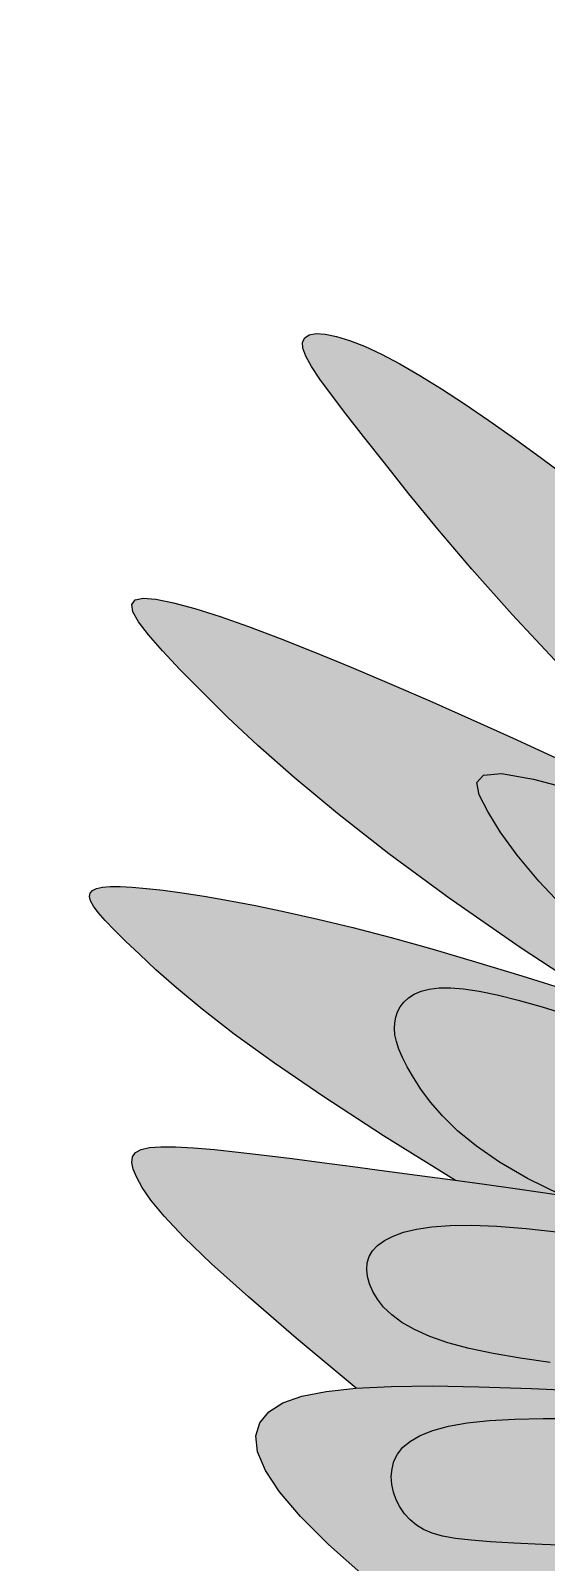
# Model space of a CAD drawing. Header units: millimetres. Extents: x 471 to 1044, y 7 to 541.
# Drawn here: x 493.9 to 499.13, y 207.8 to 223.34 of the extents above; entities that cross this region are included whole.
import ezdxf

# ---------------------------------------------------------------- set-up
doc = ezdxf.new("R2010")
doc.units = ezdxf.units.MM
for name, color, linetype in [('Images', 7, 'Continuous'), ('magpie', 4, 'Continuous'), ('magpiefill', 3, 'Continuous')]:
    doc.layers.add(name, color=color, linetype=linetype)
picture_1 = doc.add_image_def('image6.png', size_in_pixel=(273, 248))

msp = doc.modelspace()

# ---------------------------------------------------------------- hatches: boundary and pattern name
at = {"layer": 'magpiefill'}
h = msp.add_hatch(color=253, dxfattribs=at)
h.dxf.hatch_style = 1
h.paths.add_polyline_path([(499.6721455028729, 218.5633102528982), (499.3720841354058, 218.788559378425), (499.0847926272608, 219.0005804020921), (498.8100736580896, 219.1991199388984), (498.5485197520387, 219.3832734841619), (498.3007234332549, 219.5521365332004), (498.0672772258847, 219.7048045813322), (497.8487736540749, 219.8403731238752), (497.6458052419722, 219.9579376561474), (497.4589645137232, 220.0565936734668), (497.2889283885059, 220.1356735649866), (497.1367113656244, 220.1954572951998), (497.003412339414, 220.2364617224347), (496.89013020421, 220.2592037050194), (496.7979638543479, 220.2642001012823), (496.7280121841631, 220.2519677695513), (496.6813740879909, 220.2230235681548), (496.6591484601667, 220.1778843554209), (496.6624323976438, 220.1163975824575), (496.6923158078471, 220.0357330714916), (496.7498868008193, 219.9323912375295), (496.8362334866033, 219.802872495578), (496.9524439752418, 219.6436772606433), (497.0996063767777, 219.4513059477324), (497.2788088012537, 219.2222589718514), (497.4911393587126, 218.9530367480072), (497.7391224025434, 218.6402929397543), (498.0310272595204, 218.2812942048394), (498.3765594997639, 217.8734604495576), (498.7854246933942, 217.4142115802038), (499.2673284105319, 216.9009675030729), (499.8319762212973, 216.33114812446), (500.4890736958108, 215.7021733506597), (501.2483264041927, 215.0114630879672), (501.3623693903988, 214.9569659334935), (501.7744661999172, 214.7584195202118), (502.1861184382384, 214.5582734624026), (502.3364089505489, 214.4844809515949), (502.0112859236516, 214.9148492361744), (501.7108989234684, 215.3040381645558), (501.4353724446685, 215.6541048369195), (501.1848309819208, 215.967106353445), (500.9593990298943, 216.2450998143127), (500.7592010832581, 216.4901423197024), (500.5843616366813, 216.7042909697941), (500.4350051848327, 216.8896028647682), (500.3111021024719, 217.0481378632314), (500.2120062847189, 217.1819668575003), (500.1369175067844, 217.2931634983184), (500.0850355438789, 217.3838014364293), (500.0555601712128, 217.4559543225766), (500.0476911639968, 217.5116958075038), (500.0606282974412, 217.5530995419545), (500.0935713467567, 217.5822391766724), (500.1506431643211, 217.5975017258613), (500.2556589111815, 217.5825276575667), (500.4373568255523, 217.517270803295), (500.7244751456481, 217.381684994552), (501.145752109683, 217.1557240628437), (501.7299259558717, 216.8193418396762), (502.4563250875204, 216.3822249474412), (501.9563004171903, 216.7795749234741), (501.497281561456, 217.1433324235142), (501.0751219774929, 217.4764996609642), (500.6856751224772, 217.7820788492256), (500.3247944535846, 218.0630722017004), (499.9883334279912, 218.3224819317907)])
h = msp.add_hatch(color=253, dxfattribs=at)
h.dxf.hatch_style = 1
h.paths.add_polyline_path([(499.2286932017525, 215.9618144646469), (498.7954888701489, 216.1603116668868), (498.367738008045, 216.3535951416807), (497.9489379514828, 216.5396504841717), (497.5425860365042, 216.7164632895027), (497.1521795991512, 216.8820191528168), (496.7812554902881, 217.0343431689988), (496.4335086200687, 217.1716184319005), (496.1126734134694, 217.2920675351155), (495.8224842954663, 217.3939130722374), (495.5666756910357, 217.4753776368598), (495.3489820251539, 217.5346838225764), (495.1731377227972, 217.5700542229808), (495.0428772089418, 217.5797114316663), (494.9610556384256, 217.5620952814915), (494.9270110855333, 217.5165145623726), (494.939202354411, 217.4424953034911), (494.996088249205, 217.3395635340277), (495.0961275740616, 217.2072452831639), (495.237779133127, 217.0450665800807), (495.4195017305474, 216.8525534539592), (495.6397541704691, 216.6292319339807), (495.8991403079432, 216.374261606628), (496.2068442016401, 216.0853362875907), (496.5741949611352, 215.7597833498608), (497.0125216960038, 215.3949301664295), (497.5331535158212, 214.9881041102885), (498.1474195301627, 214.5366325544294), (498.8666488486036, 214.0378428718438), (499.7021705807193, 213.4890624355233), (499.9041751883298, 213.4238627170203), (500.452272656321, 213.2430705387532), (501.0248514496845, 213.0507844423749), (501.203591236518, 212.9898635625066), (500.6100932614207, 213.3781819691845), (500.1064959524891, 213.7461230019074), (499.6850372210909, 214.0917225345751), (499.3379549785932, 214.4130164410869), (499.0574871363639, 214.7080405953427), (498.8358716057704, 214.9748308712417), (498.6653462981802, 215.2114231426839), (498.5381491249608, 215.4158532835684), (498.4523031640238, 215.5850230917089), (498.4289721594572, 215.711298060574), (498.495105021893, 215.7859096075459), (498.6776506619631, 215.8000891500071), (499.0035579902996, 215.7450681053398), (499.4997759175345, 215.6120778909265), (500.1932533542998, 215.3923499241496), (501.110939211228, 215.0771156223911), (500.9471309085262, 215.1553938810845), (500.5260536531429, 215.355184541821), (500.0974729292915, 215.557236497257), (499.663853666814, 215.760117939818)])
h = msp.add_hatch(color=255, dxfattribs=at)
h.dxf.hatch_style = 1
h.paths.add_polyline_path([(500.1064959524891, 213.7461230019074), (500.6100932614207, 213.3781819691845), (501.203591236518, 212.9898635625066), (501.6211706108167, 212.8475376520429), (502.2390101724297, 212.634081346364), (502.8702341285007, 212.4120385217418), (503.5052274633224, 212.1832501290292), (504.1343751611877, 211.9495571190793), (504.7480622063896, 211.7128004427448), (505.336673583221, 211.4748210508786), (505.8905942759747, 211.2374598943337), (506.4002092689436, 211.002557923963), (506.7231205265336, 211.002557923963), (506.9814478203364, 211.0671076299263), (507.110612894129, 211.2607567478169), (507.1975275989327, 211.8688638316062), (506.8981176257614, 212.061346017275), (506.5200291883276, 212.2902516376144), (506.1125772137864, 212.5258110706123), (505.6828291140873, 212.7654144243737), (505.2378523011792, 213.0064518070043), (504.7847141870113, 213.2463133266094), (504.3304821835329, 213.4823890912942), (503.8822237026931, 213.7120692091644), (503.4453787375901, 213.9334256334469), (503.018877605918, 214.1472576978566), (502.6000232065198, 214.3550465812297), (502.1861184382385, 214.5582734624026), (501.7744661999171, 214.7584195202118), (501.3623693903987, 214.9569659334936), (501.1109392112281, 215.0771156223911), (500.1932533542998, 215.3923499241496), (499.4997759175345, 215.6120778909265), (499.0035579902996, 215.7450681053398), (498.6776506619631, 215.8000891500071), (498.495105021893, 215.7859096075459), (498.4289721594572, 215.711298060574), (498.4523031640238, 215.5850230917089), (498.5381491249608, 215.4158532835684), (498.6653462981802, 215.2114231426839), (498.8358716057704, 214.9748308712417), (499.0574871363639, 214.7080405953427), (499.3379549785932, 214.4130164410869), (499.6850372210909, 214.0917225345751)])
h = msp.add_hatch(color=253, dxfattribs=at)
h.dxf.hatch_style = 1
h.paths.add_polyline_path([(498.4141803126256, 213.8919435015786), (497.9714177221595, 214.0214277658252), (497.5568412450838, 214.136751991173), (497.1709991886791, 214.237639690918), (496.813669258934, 214.3248413281719), (496.4844365115141, 214.3993641035004), (496.182886002085, 214.4622152174688), (495.9086027863121, 214.5144018706424), (495.6611719198613, 214.5569312635869), (495.4401784583978, 214.5908105968678), (495.2452074575875, 214.6170470710504), (495.0757155429124, 214.6364800199393), (494.9306456191205, 214.6492773102954), (494.8088121607762, 214.6554389421187), (494.7090296424441, 214.6549649154093), (494.6301125386887, 214.6478552301671), (494.5708753240744, 214.6341098863921), (494.5301324731659, 214.6137288840844), (494.5066984605276, 214.5867122232438), (494.4997878759229, 214.5527389832176), (494.5102157699117, 214.5102045607412), (494.5391973082527, 214.457183431897), (494.5879476567046, 214.3917500727678), (494.6576819810261, 214.311978959436), (494.7496154469761, 214.2159445679843), (494.8649632203131, 214.1017213744952), (495.004940466796, 213.9673838550512), (495.1728188753422, 213.8104919433209), (495.3800962275047, 213.6265474033181), (495.6403268279951, 213.410537456642), (495.967064981525, 213.157449324892), (496.373864992806, 212.8622702296677), (496.8742811665498, 212.5199873925685), (497.4818678074681, 212.125588035194), (498.2094309013638, 211.6745233117761), (498.5042731744018, 211.6345153146878), (498.8625122905515, 211.5848664239767), (499.2342664787759, 211.5318997039993), (499.277674813155, 211.5255104521356), (498.9397699789429, 211.6937490227571), (498.6568018946267, 211.859576527409), (498.4229022877324, 212.0214668619001), (498.232202885786, 212.1778939220392), (498.0788354163138, 212.3273316036351), (497.9569316068419, 212.4682538024965), (497.8606231848962, 212.5991344144323), (497.7840418780031, 212.7184473352514), (497.7221552513438, 212.8251648841253), (497.6732742207211, 212.9202530736773), (497.6365455395932, 213.0051763398936), (497.6111159614179, 213.0813991187606), (497.5961322396535, 213.1503858462643), (497.5907411277578, 213.2136009583912), (497.594089379189, 213.2725088911271), (497.6053237474052, 213.3285740804583), (497.6239170594007, 213.3828216308801), (497.6506464363157, 213.4345193209222), (497.6866150728268, 213.4824955976237), (497.7329261636106, 213.5255789080231), (497.7906829033435, 213.5625976991594), (497.8609884867021, 213.5923804180715), (497.944946108363, 213.613755511798), (498.0436589630028, 213.6255514273778), (498.1586137754274, 213.6266152770377), (498.2928313909609, 213.6158688337571), (498.449716185057, 213.5922525357032), (498.6326725331692, 213.554706821043), (498.8451048107509, 213.502172127944), (499.0904173932559, 213.4335888945733), (499.3720146561376, 213.3478975590983), (499.6933009748496, 213.2440385596861), (500.0623347828497, 213.1190184006786), (500.5057907456118, 212.9621078511156), (501.054997586614, 212.7606437462113), (501.7412840293346, 212.5019629211801), (502.5959787972517, 212.1734022112364), (503.6504106138434, 211.7622984515945), (504.9359082025879, 211.2559884774686), (506.4838002869633, 210.6418091240732), (506.4647903789485, 210.6798093941454), (506.4002092689436, 211.002557923963), (505.8905942759747, 211.2374598943337), (505.3366735832209, 211.4748210508786), (504.7480622063896, 211.7128004427448), (504.1343751611877, 211.9495571190793), (503.5052274633224, 212.1832501290292), (502.8702341285007, 212.4120385217418), (502.2390101724298, 212.634081346364), (501.6211706108166, 212.8475376520429), (501.0248514496845, 213.0507844423749), (500.4522726563211, 213.2430705387532), (499.9041751883298, 213.4238627170203), (499.3813000033144, 213.5926277530186), (498.8843880588785, 213.7488324225905)])
h = msp.add_hatch(color=255, dxfattribs=at)
h.dxf.hatch_style = 1
h.paths.add_polyline_path([(500.0623347828497, 213.1190184006786), (499.6933009748496, 213.2440385596861), (499.3720146561376, 213.3478975590983), (499.0904173932559, 213.4335888945733), (498.8451048107509, 213.502172127944), (498.6326725331692, 213.554706821043), (498.449716185057, 213.5922525357032), (498.2928313909609, 213.6158688337571), (498.1586137754274, 213.6266152770377), (498.0436589630028, 213.6255514273778), (497.944946108363, 213.613755511798), (497.8609884867021, 213.5923804180715), (497.7906829033435, 213.5625976991594), (497.7329261636106, 213.5255789080231), (497.6866150728268, 213.4824955976237), (497.6506464363157, 213.4345193209222), (497.6239170594007, 213.3828216308801), (497.6053237474052, 213.3285740804583), (497.594089379189, 213.2725088911271), (497.5907411277578, 213.2136009583912), (497.5961322396535, 213.1503858462643), (497.6111159614179, 213.0813991187606), (497.6365455395932, 213.0051763398936), (497.6732742207211, 212.9202530736773), (497.7221552513438, 212.8251648841253), (497.7840418780031, 212.7184473352514), (497.8606231848962, 212.5991344144323), (497.9569316068419, 212.4682538024965), (498.0788354163138, 212.3273316036351), (498.232202885786, 212.1778939220392), (498.4229022877324, 212.0214668619001), (498.6568018946267, 211.859576527409), (498.9397699789429, 211.6937490227571), (499.277674813155, 211.5255104521356), (499.8329209928328, 211.4437840339472), (500.4501807431716, 211.3459828757743), (500.8939807152256, 211.2729659428674), (501.3516217625279, 211.1950611153291), (501.8156053813421, 211.1135422048721), (502.2784330679318, 211.0296830232091), (502.7326063185606, 210.944757382053), (503.3987005304826, 210.8159269134736), (504.136256652976, 210.6610282410369), (504.6368148930919, 210.5451475302175), (504.9424083669803, 210.4720987895139), (505.2444724847955, 210.3988719032011), (505.5547136114822, 210.3240645602899), (505.8848381119845, 210.2462744497914), (506.246552351247, 210.1640992607167), (506.6515626942142, 210.0761366820767), (506.5939554527411, 210.4216120538858), (506.4838002869633, 210.6418091240732), (504.9359082025879, 211.2559884774686), (503.6504106138433, 211.7622984515944), (502.5959787972516, 212.1734022112364), (501.7412840293346, 212.5019629211801), (501.054997586614, 212.7606437462113), (500.5057907456117, 212.9621078511156)])
h = msp.add_hatch(color=253, dxfattribs=at)
h.dxf.hatch_style = 1
h.paths.add_polyline_path([(499.6214918658023, 211.474904185486), (499.2342664787759, 211.5318997039993), (498.8625122905516, 211.5848664239767), (498.5042731744019, 211.6345153146878), (498.1575930035991, 211.6815573454019), (497.8205156514159, 211.7267034853884), (497.4910849911246, 211.7706647039169), (497.1682735655532, 211.8138557333716), (496.8547685957507, 211.8555063585965), (496.5541859723219, 211.8945501275505), (496.2701415858712, 211.9299205881924), (496.0062513270032, 211.9605512884812), (495.7661310863224, 211.9853757763756), (495.5533967544336, 212.0033275998347), (495.3716642219412, 212.0133403068172), (495.2235910673278, 212.0143918829573), (495.1080016205877, 212.00563806459), (495.0227618995934, 211.9862790257255), (494.9657379222173, 211.9555149403744), (494.9347957063317, 211.9125459825466), (494.927801269809, 211.8565723262527), (494.9426206305217, 211.7867941455028), (494.9771198063419, 211.7024116143073), (495.0320907219859, 211.6009853804024), (495.1200289295442, 211.4735179864294), (495.2563558879509, 211.3093724487555), (495.4564930561404, 211.0979117837478), (495.7358618930467, 210.8284990077734), (496.1098838576042, 210.4904971371994), (496.593980408747, 210.0732691883932), (497.2035730054093, 209.5661781777217), (497.5578791118154, 209.5835676708732), (497.9728063983367, 209.5874928799296), (498.4473660577917, 209.5795094366275), (498.9832771077824, 209.5613058738857), (499.5786090041588, 209.5345889674438), (500.2168329557607, 209.5011384643238), (500.8777706096756, 209.4627523543681), (501.5412436129907, 209.4212286274192), (502.1870736127936, 209.3783652733197), (502.7950822561719, 209.3359602819122), (503.3450911902127, 209.2958116430391), (503.8169220620033, 209.2597173465429), (504.9148209085672, 209.0015185226887), (505.4960594599604, 208.8724191107617), (505.8189707175504, 209.0660682286523), (505.8189707175504, 209.1951676405793), (505.8189707175504, 209.5179161703968), (505.6252216799701, 209.6470155823238), (505.4960594599604, 209.9697641121413), (506.0127169013483, 209.9052144061777), (506.2710441951506, 209.9052144061777), (506.6585365627459, 209.9052144061777), (506.6585365627459, 210.0343138181047), (506.6515626942142, 210.0761366820767), (506.2465523512471, 210.1640992607167), (505.8848381119845, 210.2462744497914), (505.5547136114822, 210.3240645602899), (505.2444724847958, 210.398871903201), (504.9424083669803, 210.4720987895139), (504.6368148930919, 210.5451475302175), (504.3159856981858, 210.6194204363007), (503.9682144173177, 210.6963198187527), (503.5849954969899, 210.7768019681121), (503.1706266294921, 210.8600390931164), (502.7326063185606, 210.944757382053), (502.2784330679318, 211.0296830232091), (501.8156053813421, 211.1135422048721), (501.3516217625279, 211.1950611153291), (500.8939807152256, 211.2729659428674), (500.4501807431716, 211.3459828757743), (500.0261445783584, 211.4131688991675)])
h.paths.add_polyline_path([(497.3349101548891, 210.8998130688805), (497.3698142221912, 210.9592376985528), (497.4211379382572, 211.0140410708232), (497.4898890067741, 211.0638677066461), (497.577075131429, 211.1083621269759), (497.6841090745268, 211.1470108600099), (497.814023832845, 211.1786684629175), (497.9702574617791, 211.2020315001112), (498.1562480167244, 211.2157965360034), (498.3754335530764, 211.2186601350067), (498.6312521262305, 211.2093188615335), (498.9271417915824, 211.1864692799962), (499.2665406045272, 211.1488079548074), (499.6505353084923, 211.0957127914269), (500.0708073990323, 211.0292870595054), (500.5166870597336, 210.9523153697405), (500.9775044741824, 210.8675823328301), (501.4425898259652, 210.7778725594723), (501.9012732986683, 210.6859706603648), (502.3428850758781, 210.5946612462058), (502.7567553411809, 210.5067289276928), (503.134328482128, 210.4243658442379), (503.4755057021283, 210.347394250108), (503.7823024085562, 210.275043928284), (504.0567340087855, 210.2065446617471), (504.3008159101904, 210.141126233478), (504.5165635201447, 210.0780184264578), (504.7059922460226, 210.0164510236673), (504.8711174951981, 209.9556538080877), (505.0138558818197, 209.8950145566987), (505.1357288471343, 209.8345530224763), (505.2381590391634, 209.7744469523953), (505.3225691059283, 209.7148740934308), (505.3903816954505, 209.6560121925575), (505.4430194557513, 209.5980389967506), (505.4819050348523, 209.5411322529847), (505.508461080775, 209.4854697082349), (505.5238237341199, 209.4313574758741), (505.5279831058058, 209.3796151348681), (505.5206427993305, 209.3311906305805), (505.5015064181919, 209.2870319083752), (505.4702775658879, 209.2480869136159), (505.4266598459164, 209.2153035916663), (505.3703568617754, 209.1896298878903), (505.3010722169627, 209.1720137476516), (505.217867355085, 209.1631365076507), (505.1172350801835, 209.1626130699351), (504.9950260364081, 209.1697917278893), (504.8470908679089, 209.1840207748976), (504.6692802188359, 209.2046485043444), (504.4574447333385, 209.231023209614), (504.2074350555676, 209.2624931840906), (503.9151018296726, 209.2984067211589), (503.5784098992811, 209.3380923618479), (503.203780905932, 209.3807996377679), (502.7997506906414, 209.4257583281735), (502.3748550944255, 209.4721982123196), (501.9376299583016, 209.5193490694612), (501.4966111232843, 209.5664406788531), (501.0603344303913, 209.6127028197504), (500.6373357206385, 209.6573652714078), (500.2349356636752, 209.6999737992153), (499.8555942436804, 209.7413381131026), (499.5005562734669, 209.7825839091344), (499.1710665658469, 209.8248368833754), (498.8683699336327, 209.8692227318904), (498.5937111896365, 209.9168671507441), (498.3483351466707, 209.9688958360011), (498.1334866175475, 210.0264344837261), (497.9497781296872, 210.0902236839584), (497.795293068941, 210.1594636026352), (497.6674825357683, 210.2329692996682), (497.5637976306283, 210.3095558349692), (497.4816894539802, 210.3880382684497), (497.4186091062832, 210.4672316600215), (497.3720076879966, 210.5459510695964), (497.3393362995797, 210.6230115570859), (497.3186388086962, 210.697366425909), (497.3103301518286, 210.768521953513), (497.315418032664, 210.836122660852)], flags=16)
h = msp.add_hatch(color=255, dxfattribs=at)
h.dxf.hatch_style = 1
h.paths.add_polyline_path([(499.8555942436804, 209.7413381131026), (500.2349356636751, 209.6999737992153), (500.6373357206385, 209.6573652714078), (501.3309838068092, 209.5841262203148), (502.1904508301673, 209.4923530756425), (503.0337710932369, 209.4001805615852), (503.7678954775525, 209.316491223074), (504.2074350555677, 209.2624931840906), (504.4574447333388, 209.231023209614), (504.6692802188358, 209.2046485043444), (504.8470908679089, 209.1840207748976), (504.9950260364081, 209.1697917278893), (505.1172350801835, 209.1626130699351), (505.217867355085, 209.1631365076507), (505.3010722169627, 209.1720137476516), (505.3703568617754, 209.1896298878903), (505.4266598459164, 209.2153035916663), (505.4702775658879, 209.2480869136159), (505.5015064181919, 209.2870319083752), (505.5206427993305, 209.3311906305805), (505.5279831058058, 209.3796151348681), (505.5238237341199, 209.4313574758741), (505.5084610807749, 209.4854697082349), (505.4819050348523, 209.5411322529847), (505.4430194557513, 209.5980389967506), (505.3903816954505, 209.6560121925575), (505.3225691059283, 209.7148740934308), (505.2381590391633, 209.7744469523953), (505.1357288471343, 209.8345530224763), (505.0138558818197, 209.8950145566987), (504.8711174951981, 209.9556538080877), (504.7059922460226, 210.0164510236673), (504.5165635201447, 210.0780184264578), (504.3008159101904, 210.141126233478), (504.0567340087855, 210.2065446617471), (503.7823024085562, 210.275043928284), (503.4755057021283, 210.347394250108), (503.1343284821279, 210.4243658442379), (502.756755341181, 210.5067289276928), (502.3428850758781, 210.5946612462058), (501.9012732986682, 210.6859706603648), (501.4425898259652, 210.7778725594723), (500.9775044741824, 210.8675823328301), (500.5166870597336, 210.9523153697405), (500.0708073990323, 211.0292870595054), (499.6505353084923, 211.0957127914269), (499.2665406045272, 211.1488079548074), (498.9271417915824, 211.1864692799962), (498.6312521262305, 211.2093188615335), (498.3754335530764, 211.2186601350067), (498.1562480167244, 211.2157965360034), (497.9702574617791, 211.2020315001112), (497.814023832845, 211.1786684629175), (497.6841090745268, 211.1470108600099), (497.577075131429, 211.1083621269759), (497.4898890067741, 211.0638677066461), (497.4211379382572, 211.0140410708232), (497.3698142221912, 210.9592376985528), (497.3349101548891, 210.8998130688805), (497.315418032664, 210.836122660852), (497.3103301518286, 210.768521953513), (497.3186388086962, 210.697366425909), (497.3393362995797, 210.6230115570859), (497.3720076879966, 210.5459510695964), (497.4186091062832, 210.4672316600215), (497.4816894539802, 210.3880382684497), (497.5637976306283, 210.3095558349692), (497.6674825357683, 210.2329692996682), (497.795293068941, 210.1594636026352), (497.9497781296872, 210.0902236839584), (498.1334866175475, 210.0264344837261), (498.3483351466707, 209.9688958360011), (498.5937111896365, 209.9168671507441), (498.8683699336327, 209.8692227318904), (499.1710665658469, 209.8248368833754), (499.5005562734669, 209.7825839091344)])
h = msp.add_hatch(color=253, dxfattribs=at)
h.dxf.hatch_style = 1
h.paths.add_polyline_path([(496.637816383265, 208.2632742643994), (496.9220102182487, 207.9799038777947), (497.2784147141363, 207.6645879793929), (497.651685043267, 207.6821104251908), (497.9918544098308, 207.6899853842401), (498.4116917862863, 207.6932094713277), (498.915088142324, 207.6920804715796), (499.4835611490235, 207.68749484058), (500.0930351528116, 207.6804987015282), (500.7194345001151, 207.6721381776233), (501.3386835373609, 207.6634593920643), (501.9267066109758, 207.6555084680506), (502.4594280673865, 207.6493315287812), (502.9127722530197, 207.6459746974552), (503.1065184368179, 207.7750741093823), (503.3648485844035, 207.7750741093823), (503.6231758782058, 207.8396238153457), (504.3335795033915, 207.8396238153457), (504.527325687189, 207.9041735213093), (504.7210718709869, 208.0332729332363), (504.8502369447795, 208.3560214630538), (504.9148209085672, 208.5496705809442), (504.656490760982, 208.8078694047983), (503.8169220620035, 209.2597173465429), (503.3450911902128, 209.2958116430391), (502.7950822561718, 209.3359602819122), (502.1870736127937, 209.3783652733197), (501.5412436129907, 209.4212286274192), (500.8777706096755, 209.4627523543681), (500.2168329557607, 209.5011384643238), (499.5786090041588, 209.5345889674438), (498.9832771077824, 209.5613058738857), (498.4473660577917, 209.5795094366275), (497.9728063983367, 209.5874928799296), (497.5578791118154, 209.5835676708732), (497.2008651806254, 209.5660452765392), (496.9000455871645, 209.5332371640087), (496.6537013138304, 209.4834548003627), (496.460113343021, 209.4150096526823), (496.3175626571339, 209.3262131880487), (496.2252563489549, 209.2153387965225), (496.1861059528219, 209.0805075600838), (496.2039491134606, 208.9198024836924), (496.2826234755968, 208.731306572308), (496.4259666839563, 208.5131028308904)])
h = msp.add_hatch(color=255, dxfattribs=at)
h.dxf.hatch_style = 1
h.paths.add_polyline_path([(500.7840257970174, 209.2023482775031), (500.426952652484, 209.2218603010173), (500.075629340301, 209.2380544691828), (499.734383064988, 209.249982836636), (499.407541031065, 209.2566974580129), (499.0994304430516, 209.2572503879499), (498.8143785054677, 209.2506936810831), (498.5567124228331, 209.2360793920489), (498.3307593996677, 209.2124595754834), (498.1396413458664, 209.1792022684318), (497.9816589928254, 209.136939437575), (497.8539077773159, 209.0866190320028), (497.7534831361093, 209.0291890008049), (497.6774805059767, 208.9655972930713), (497.6229953236897, 208.8967918578917), (497.5871230260193, 208.8237206443559), (497.566959049737, 208.7473316015537), (497.5599742521523, 208.6686615489573), (497.5651411727279, 208.5891027875687), (497.5818077714647, 208.5101364887722), (497.6093220083636, 208.4332438239521), (497.6470318434255, 208.3599059644926), (497.6942852366515, 208.2916040817783), (497.7504301480423, 208.2298193471933), (497.8148145375989, 208.176032932122), (497.8878434661829, 208.1312717826538), (497.9741503980981, 208.0947459436977), (498.0794258985088, 208.0652112348679), (498.2093605325797, 208.0414234757787), (498.369644865475, 208.0221384860442), (498.5659694623593, 208.0061120852786), (498.8040248883969, 207.9921000930959), (499.0895017087523, 207.9788583291104), (499.4252353259, 207.9654388460953), (499.8026404915546, 207.95207862946), (500.2102767947407, 207.9393108977731), (500.6367038244829, 207.9276688696029), (501.0704811698061, 207.9176857635179), (501.5001684197347, 207.9098947980868), (501.9143251632934, 207.9048291918778), (502.301510989507, 207.9030221634596), (502.6524787266179, 207.9049970580177), (502.9667541597409, 207.911237727206), (503.2460563132084, 207.9222181492953), (503.4921042113531, 207.9384123025567), (503.7066168785075, 207.9602941652611), (503.8913133390041, 207.9883377156793), (504.0479126171755, 208.0230169320825), (504.1781337373543, 208.0648057927414), (504.2835771704321, 208.1138721656591), (504.3653691735369, 208.1691594777663), (504.4245174503556, 208.229305045726), (504.4620297045752, 208.2929461862009), (504.4789136398828, 208.358720215854), (504.4761769599655, 208.4252644513479), (504.4548273685101, 208.4912162093456), (504.4158725692037, 208.5552128065099), (504.3598460530913, 208.6161384232641), (504.2853844606501, 208.6738646950731), (504.1906502197151, 208.7285101211621), (504.0738057581214, 208.7801932007562), (503.9330135037041, 208.8290324330811), (503.7664358842985, 208.8751463173618), (503.5722353277395, 208.9186533528236), (503.3485742618623, 208.959672038692), (503.0946030579735, 208.9983011230791), (502.8134238612657, 209.034560349646), (502.5091267604033, 209.0684497109403), (502.1858018440504, 209.0999691995102), (501.8475392008711, 209.1291188079035), (501.4984289195297, 209.1558985286681), (501.1425610886904, 209.180308354352)])

# ---------------------------------------------------------------- linework, layer by layer
at = {"layer": 'magpie'}
for points in [[(499.2673284105319, 216.9009675030729), (498.7854246933942, 217.4142115802038), (498.3765594997639, 217.8734604495576), (498.0310272595204, 218.2812942048394), (497.7391224025434, 218.6402929397543), (497.4911393587126, 218.9530367480072), (497.2788088012537, 219.2222589718514), (497.0996063767777, 219.4513059477324), (496.9524439752418, 219.6436772606433), (496.8362334866033, 219.802872495578), (496.7498868008193, 219.9323912375295), (496.6923158078471, 220.0357330714916), (496.6624323976438, 220.1163975824575), (496.6591484601667, 220.1778843554209), (496.6813740879909, 220.2230235681548), (496.7280121841631, 220.2519677695513), (496.7979638543479, 220.2642001012823), (496.89013020421, 220.2592037050194), (497.003412339414, 220.2364617224347), (497.1367113656244, 220.1954572951998), (497.2889283885059, 220.1356735649866), (497.4589645137232, 220.0565936734668), (497.6458052419722, 219.9579376561474), (497.8487736540749, 219.8403731238752), (498.0672772258847, 219.7048045813322), (498.3007234332549, 219.5521365332004), (498.5485197520387, 219.3832734841619), (498.8100736580896, 219.1991199388984), (499.0847926272608, 219.0005804020921), (499.3720841354058, 218.788559378425)], [(499.7021705807193, 213.4890624355232), (498.8666488486036, 214.0378428718438), (498.1474195301627, 214.5366325544294), (497.5331535158212, 214.9881041102885), (497.0125216960038, 215.3949301664295), (496.5741949611352, 215.7597833498608), (496.2068442016401, 216.0853362875907), (495.8991403079432, 216.374261606628), (495.6397541704691, 216.6292319339807), (495.4195017305474, 216.8525534539592), (495.237779133127, 217.0450665800807), (495.0961275740616, 217.2072452831639), (494.996088249205, 217.3395635340277), (494.939202354411, 217.4424953034911), (494.9270110855333, 217.5165145623726), (494.9610556384256, 217.5620952814915), (495.0428772089418, 217.5797114316663), (495.1731377227972, 217.5700542229808), (495.3489820251539, 217.5346838225764), (495.5666756910357, 217.4753776368598), (495.8224842954663, 217.3939130722374), (496.1126734134694, 217.2920675351155), (496.4335086200688, 217.1716184319005), (496.7812554902881, 217.0343431689988), (497.1521795991512, 216.8820191528168), (497.5425860365042, 216.7164632895027), (497.9489379514828, 216.5396504841717), (498.367738008045, 216.3535951416807), (498.7954888701488, 216.1603116668868), (499.2286932017525, 215.9618144646469)], [(501.2035912365179, 212.9898635625066), (500.6100932614207, 213.3781819691845), (500.1064959524891, 213.7461230019074), (499.6850372210909, 214.0917225345751), (499.3379549785932, 214.4130164410869), (499.0574871363639, 214.7080405953427), (498.8358716057704, 214.9748308712417), (498.6653462981802, 215.2114231426839), (498.5381491249608, 215.4158532835684), (498.4523031640238, 215.5850230917089), (498.4289721594572, 215.711298060574), (498.495105021893, 215.7859096075459), (498.6776506619631, 215.8000891500071), (499.0035579902996, 215.7450681053398), (499.4997759175345, 215.6120778909265), (500.1932533542998, 215.3923499241496), (501.1109392112274, 215.0771156223913)], [(498.2101792202724, 211.6740593791436), (497.4818678074681, 212.125588035194), (496.8742811665498, 212.5199873925685), (496.373864992806, 212.8622702296677), (495.967064981525, 213.157449324892), (495.6403268279951, 213.410537456642), (495.3800962275047, 213.6265474033181), (495.1728188753422, 213.8104919433209), (495.004940466796, 213.9673838550512), (494.8649632203131, 214.1017213744952), (494.7496154469761, 214.2159445679843), (494.6576819810261, 214.311978959436), (494.5879476567046, 214.3917500727678), (494.5391973082527, 214.457183431897), (494.5102157699117, 214.5102045607412), (494.4997878759229, 214.5527389832176), (494.5066984605276, 214.5867122232438), (494.5301324731659, 214.6137288840844), (494.5708753240744, 214.6341098863921), (494.6301125386887, 214.6478552301671), (494.7090296424441, 214.6549649154093), (494.8088121607762, 214.6554389421187), (494.9306456191205, 214.6492773102954), (495.0757155429125, 214.6364800199393), (495.2452074575876, 214.6170470710504), (495.4401784583978, 214.5908105968678), (495.6611719198612, 214.5569312635869), (495.9086027863121, 214.5144018706424), (496.182886002085, 214.4622152174688), (496.4844365115141, 214.3993641035004), (496.813669258934, 214.3248413281719), (497.1709991886791, 214.237639690918), (497.5568412450838, 214.136751991173), (497.9714177221595, 214.0214277658252), (498.4141803126256, 213.8919435015786), (498.8843880588784, 213.7488324225905), (499.3813000033144, 213.5926277530186)], [(499.2776748131549, 211.5255104521356), (498.9397699789429, 211.6937490227571), (498.6568018946267, 211.859576527409), (498.4229022877324, 212.0214668619001), (498.232202885786, 212.1778939220392), (498.0788354163138, 212.3273316036351), (497.9569316068419, 212.4682538024965), (497.8606231848962, 212.5991344144323), (497.7840418780031, 212.7184473352514), (497.7221552513438, 212.8251648841253), (497.6732742207211, 212.9202530736773), (497.6365455395932, 213.0051763398936), (497.6111159614179, 213.0813991187606), (497.5961322396535, 213.1503858462643), (497.5907411277578, 213.2136009583912), (497.594089379189, 213.2725088911271), (497.6053237474052, 213.3285740804583), (497.6239170594007, 213.3828216308801), (497.6506464363157, 213.4345193209222), (497.6866150728268, 213.4824955976237), (497.7329261636106, 213.5255789080231), (497.7906829033435, 213.5625976991594), (497.8609884867021, 213.5923804180715), (497.944946108363, 213.613755511798), (498.0436589630028, 213.6255514273778), (498.1586137754274, 213.6266152770377), (498.2928313909609, 213.6158688337571), (498.449716185057, 213.5922525357032), (498.6326725331692, 213.554706821043), (498.8451048107509, 213.502172127944), (499.0904173932559, 213.4335888945733), (499.3720146561376, 213.3478975590983)], [(497.2035730054093, 209.5661781777217), (496.593980408747, 210.0732691883932), (496.1098838576042, 210.4904971371994), (495.7358618930467, 210.8284990077734), (495.4564930561404, 211.0979117837478), (495.2563558879509, 211.3093724487555), (495.1200289295442, 211.4735179864294), (495.0320907219859, 211.6009853804024), (494.9771198063419, 211.7024116143073), (494.9426206305217, 211.7867941455028), (494.927801269809, 211.8565723262527), (494.9347957063317, 211.9125459825466), (494.9657379222173, 211.9555149403744), (495.0227618995934, 211.9862790257255), (495.1080016205877, 212.00563806459), (495.2235910673278, 212.0143918829573), (495.3716642219412, 212.0133403068172), (495.5533967544336, 212.0033275998347), (495.7661310863224, 211.9853757763756), (496.0062513270032, 211.9605512884812), (496.2701415858712, 211.9299205881924), (496.5541859723219, 211.8945501275505), (496.8547685957507, 211.8555063585965), (497.1682735655532, 211.8138557333716), (497.4910849911246, 211.7706647039169), (497.8205156514159, 211.7267034853884), (498.1575930035991, 211.6815573454019), (498.5042731744018, 211.6345153146878), (498.8625122905516, 211.5848664239767), (499.2342664787759, 211.5318997039993)], [(499.1710665658469, 209.8248368833754), (498.8683699336327, 209.8692227318904), (498.5937111896365, 209.9168671507441), (498.3483351466707, 209.9688958360011), (498.1334866175475, 210.0264344837261), (497.9497781296872, 210.0902236839584), (497.795293068941, 210.1594636026352), (497.6674825357683, 210.2329692996682), (497.5637976306283, 210.3095558349692), (497.4816894539802, 210.3880382684497), (497.4186091062832, 210.4672316600215), (497.3720076879966, 210.5459510695964), (497.3393362995797, 210.6230115570859), (497.3186388086962, 210.697366425909), (497.3103301518286, 210.768521953513), (497.315418032664, 210.836122660852), (497.3349101548891, 210.8998130688805), (497.3698142221912, 210.9592376985528), (497.4211379382572, 211.0140410708232), (497.4898890067741, 211.0638677066461), (497.577075131429, 211.1083621269759), (497.6841090745268, 211.1470108600099), (497.814023832845, 211.1786684629175), (497.9702574617791, 211.2020315001112), (498.1562480167244, 211.2157965360034), (498.3754335530764, 211.2186601350067), (498.6312521262305, 211.2093188615335), (498.9271417915824, 211.1864692799962), (499.2665406045272, 211.1488079548074)], [(497.282385833633, 207.6610746760362), (496.9220102182487, 207.9799038777947), (496.637816383265, 208.2632742643994), (496.4259666839563, 208.5131028308904), (496.2826234755968, 208.731306572308), (496.2039491134606, 208.9198024836924), (496.1861059528219, 209.0805075600838), (496.2252563489549, 209.2153387965225), (496.3175626571339, 209.3262131880487), (496.460113343021, 209.4150096526823), (496.6537013138304, 209.4834548003627), (496.9000455871645, 209.5332371640087), (497.2008651806254, 209.5660452765392), (497.5578791118154, 209.5835676708732), (497.9728063983367, 209.5874928799296), (498.4473660577917, 209.5795094366275), (498.9832771077824, 209.5613058738857), (499.5786090041588, 209.5345889674438)], [(499.4252353259, 207.9654388460953), (499.0895017087523, 207.9788583291104), (498.8040248883969, 207.9921000930959), (498.5659694623593, 208.0061120852786), (498.369644865475, 208.0221384860442), (498.2093605325797, 208.0414234757787), (498.0794258985088, 208.0652112348679), (497.9741503980981, 208.0947459436977), (497.8878434661829, 208.1312717826538), (497.8148145375989, 208.176032932122), (497.7504301480423, 208.2298193471933), (497.6942852366515, 208.2916040817783), (497.6470318434255, 208.3599059644926), (497.6093220083636, 208.4332438239521), (497.5818077714647, 208.5101364887722), (497.5651411727279, 208.5891027875687), (497.5599742521523, 208.6686615489573), (497.566959049737, 208.7473316015537), (497.5871230260193, 208.8237206443559), (497.6229953236897, 208.8967918578917), (497.6774805059767, 208.9655972930713), (497.7534831361093, 209.0291890008049), (497.8539077773159, 209.0866190320028), (497.9816589928254, 209.136939437575), (498.1396413458664, 209.1792022684318), (498.3307593996677, 209.2124595754834), (498.5567124228331, 209.2360793920489), (498.8143785054677, 209.2506936810831), (499.0994304430516, 209.2572503879499), (499.407541031065, 209.2566974580129)]]:
    msp.add_lwpolyline(points, dxfattribs=at)

# ---------------------------------------------------------------- pictures from other files: only their frames are drawn
at = {"layer": 'Images'}
image = msp.add_image(picture_1, insert=(470.7607570016401, 149.6796601567851), size_in_units=(89.93415841046361, 81.69842961829661), dxfattribs=at)
image.dxf.flags = 15

doc.saveas('drawing.dxf')
